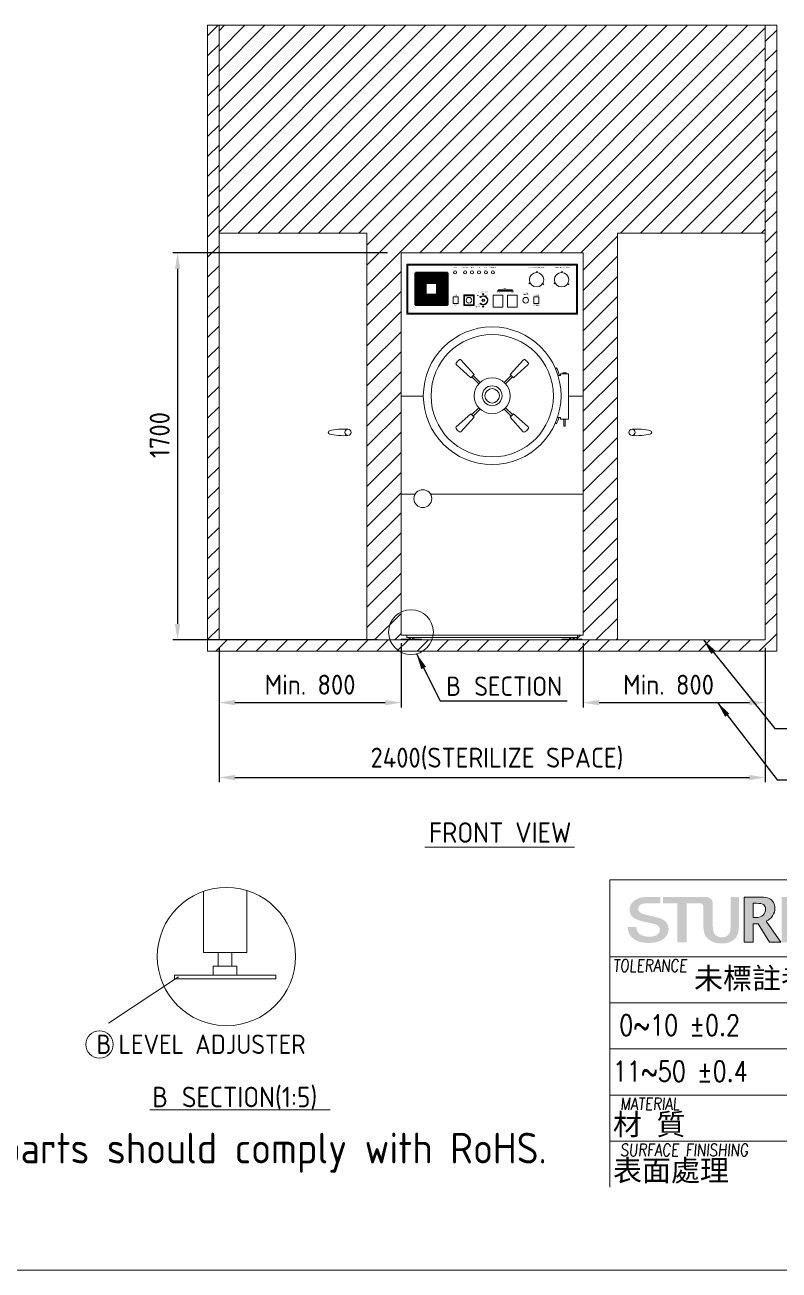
# Model space of a CAD drawing. Header units: millimetres. Extents: x -200897 to 27623, y -112 to 9158.
# Drawn here: x 18884 to 22197, y -112 to 5358 of the extents above; entities that cross this region are included whole.
import ezdxf

# ---------------------------------------------------------------- set-up
doc = ezdxf.new("R2010")
doc.units = ezdxf.units.MM
doc.header["$MEASUREMENT"] = 0
doc.linetypes.add('HIDDEN', pattern=[9.525, 6.35, -3.175])
doc.layers.get('0').update_dxf_attribs({"lineweight": 20})
for name, color, linetype, lineweight in [('D', 3, 'Continuous', 13), ('F', 7, 'Continuous', 15), ('H', 2, 'HIDDEN', 15), ('S', 4, 'Continuous', 15)]:
    doc.layers.add(name, color=color, linetype=linetype, lineweight=lineweight)
doc.styles.get("Standard").update_dxf_attribs({"font": 'KAIU.TTF'})
doc.styles.add('STU25', font='isocp2.shx')
doc.styles.add('Text', font='romans.shx', dxfattribs={"width": 0.8, "oblique": 10})
doc.dimstyles.new('STU25', dxfattribs={"dimscale": 35, "dimtxt": 2.5, "dimasz": 2, "dimexe": 0.6, "dimexo": 1, "dimgap": 1, "dimtad": 1, "dimdsep": 46, "dimtxsty": 'STU25', "dimcen": 2, "dimazin": 2, "dimtfac": 1, "dimtmove": 0, "dimatfit": 3, "dimfxl": 0, "dimtolj": 1, "dimtzin": 0, "dimarcsym": 0})
doc.dimstyles.new('STU25$7', dxfattribs={"dimscale": 35, "dimtxt": 2.5, "dimasz": 2, "dimexe": 1.25, "dimexo": 0.625, "dimgap": 1, "dimtad": 0, "dimdec": 4, "dimdsep": 46, "dimtxsty": 'STU25', "dimcen": 2.5, "dimazin": 2, "dimtfac": 1, "dimtdec": 4, "dimtmove": 0, "dimatfit": 3, "dimfxl": 0, "dimtolj": 1, "dimtzin": 0, "dimarcsym": 0})

# ---------------------------------------------------------------- blocks, each defined once
blk = doc.blocks.new('*D6')
at = {"layer": 'D', "color": 0, "lineweight": -2}
for p, q in [((21336.5, 2642), (21336.5, 2359.6)), ((22136.5, 2621), (22136.5, 2359.6)), ((21406.5, 2380.6), (22066.5, 2380.6))]:
    blk.add_line(p, q, dxfattribs=at)
at = {"layer": 'D', "color": 0}
for points in [[(21406.5, 2392.3), (21406.5, 2368.9), (21336.5, 2380.6)], [(22066.5, 2368.9), (22066.5, 2392.3), (22136.5, 2380.6)]]:
    blk.add_solid(points, dxfattribs=at)
at = {"layer": 'Defpoints', "color": 0}
for p in [(21336.5, 2677), (22136.5, 2656), (22136.5, 2380.6)]:
    blk.add_point(p, dxfattribs=at)
at = {"layer": 'D', "color": 0, "insert": (21711.5, 2459.4), "char_height": 87.5, "attachment_point": 5, "style": 'STU25'}
blk.add_mtext('\\A1;Min. 800', dxfattribs=at)
blk = doc.blocks.new('*D5')
at = {"layer": 'D', "color": 0, "lineweight": -2}
for p, q in [((20536.5, 2642), (20536.5, 2359.6)), ((19736.5, 2621), (19736.5, 2359.6)), ((19806.5, 2380.6), (20466.5, 2380.6))]:
    blk.add_line(p, q, dxfattribs=at)
at = {"layer": 'D', "color": 0}
for points in [[(19806.5, 2392.3), (19806.5, 2368.9), (19736.5, 2380.6)], [(20466.5, 2368.9), (20466.5, 2392.3), (20536.5, 2380.6)]]:
    blk.add_solid(points, dxfattribs=at)
at = {"layer": 'Defpoints', "color": 0}
for p in [(19736.5, 2656), (20536.5, 2677), (20536.5, 2380.6)]:
    blk.add_point(p, dxfattribs=at)
at = {"layer": 'D', "color": 0, "insert": (20136.5, 2459.4), "char_height": 87.5, "attachment_point": 5, "style": 'STU25'}
blk.add_mtext('\\A1;Min. 800', dxfattribs=at)
blk = doc.blocks.new('*D7')
at = {"layer": 'D', "color": 0, "lineweight": -2}
for p, q in [((20476.5, 4356), (19533.5, 4356)), ((19554.5, 4286), (19554.5, 2726)), ((20432.5, 2656), (19533.5, 2656))]:
    blk.add_line(p, q, dxfattribs=at)
at = {"layer": 'D', "color": 0}
for points in [[(19566.1, 4286), (19542.8, 4286), (19554.5, 4356)], [(19542.8, 2726), (19566.1, 2726), (19554.5, 2656)]]:
    blk.add_solid(points, dxfattribs=at)
at = {"layer": 'Defpoints', "color": 0}
for p in [(20511.5, 4356), (19554.5, 2656), (20467.5, 2656)]:
    blk.add_point(p, dxfattribs=at)
at = {"layer": 'D', "color": 0, "insert": (19475.7, 3556), "char_height": 87.5, "attachment_point": 5, "rotation": 90, "style": 'STU25'}
blk.add_mtext('\\A1;1700', dxfattribs=at)
blk = doc.blocks.new('V3')
h = blk.add_hatch(color=256)
h.paths.add_polyline_path([(4649.7, -6596.8), (5399.7, -6596.8), (5399.7, -6816.8), (4649.7, -6816.8)])
h.paths.add_polyline_path([(4654.7, -6601.8), (5394.7, -6601.8), (5394.7, -6811.8), (4654.7, -6811.8)], flags=16)
h = blk.add_hatch(color=256)
h.paths.add_polyline_path([(4945.7, -6732.6), (4899.7, -6732.6), (4899.7, -6778.6), (4945.7, -6778.6)])
h.paths.add_polyline_path([(4942.7, -6735.6), (4942.7, -6775.6), (4902.7, -6775.6), (4902.7, -6735.6)], flags=16)
h = blk.add_hatch(color=256)
h.paths.add_polyline_path([(4972.3, -6741), (4970.9, -6739.6, 0.011368), (4970.1, -6740.3), (4973, -6743.1, -0.392227), (4997.4, -6742.2), (4997.6, -6739.8, 0.030831), (4995.6, -6738.5), (4996.5, -6736.7, 0.011368), (4995.6, -6736.2), (4994.7, -6738, 0.309923)])
h.paths.add_polyline_path([(4994.8, -6771.4), (4994.6, -6773.8, 0.559819), (4997.6, -6739.8), (4997.4, -6742.2, -0.514917)])
h.paths.add_polyline_path([(4994.6, -6773.8), (4994.8, -6771.4, -0.341185), (4973, -6768.6), (4970.1, -6771.4, 0.011368), (4970.9, -6772.1), (4972.3, -6770.7, 0.308103)])
for p, q in [((4654.7, -6601.8), (5394.7, -6601.8)), ((4654.7, -6811.8), (4654.7, -6601.8)), ((5394.7, -6601.8), (5394.7, -6811.8)), ((4973, -6743.1), (4970.1, -6740.3)), ((4973, -6768.6), (4970.1, -6771.4)), ((4972.3, -6741), (4970.9, -6739.6)), ((4972.3, -6770.7), (4970.9, -6772.1)), ((4994.7, -6738), (4995.6, -6736.2)), ((4995.6, -6738.5), (4996.5, -6736.7)), ((5394.7, -6811.8), (4654.7, -6811.8))]:
    blk.add_line(p, q)
at = {"lineweight": 50}
for p, q in [((4687.7, -6635.8), (4731.7, -6679.8)), ((4783.7, -6679.8), (4827.7, -6635.8)), ((5050.7, -6712.8), (5113.7, -6712.8)), ((5050.7, -6712.8), (5050.7, -6717.8)), ((5081.2, -6712.8), (5081.2, -6707.8)), ((5113.7, -6712.8), (5113.7, -6717.8)), ((4731.7, -6731.8), (4687.7, -6775.8)), ((4783.7, -6731.8), (4827.7, -6775.8))]:
    blk.add_line(p, q, dxfattribs=at)
for points in [[(4649.7, -6596.8), (5399.7, -6596.8), (5399.7, -6816.8), (4649.7, -6816.8)], [(4899.7, -6732.6), (4945.7, -6732.6), (4945.7, -6778.6), (4899.7, -6778.6)], [(4902.7, -6735.6), (4942.7, -6735.6), (4942.7, -6775.6), (4902.7, -6775.6)]]:
    blk.add_lwpolyline(points, close=True)
for points in [[(4687.7, -6635.8), (4827.7, -6635.8), (4827.7, -6775.8), (4687.7, -6775.8)], [(4691.7, -6639.8), (4823.7, -6639.8), (4823.7, -6771.8), (4691.7, -6771.8)], [(4695.7, -6643.8), (4819.7, -6643.8), (4819.7, -6767.8), (4695.7, -6767.8)], [(4699.7, -6647.8), (4815.7, -6647.8), (4815.7, -6763.8), (4699.7, -6763.8)], [(4703.7, -6651.8), (4811.7, -6651.8), (4811.7, -6759.8), (4703.7, -6759.8)], [(4707.7, -6655.8), (4807.7, -6655.8), (4807.7, -6755.8), (4707.7, -6755.8)], [(4711.7, -6659.8), (4803.7, -6659.8), (4803.7, -6751.8), (4711.7, -6751.8)], [(4715.7, -6663.8), (4799.7, -6663.8), (4799.7, -6747.8), (4715.7, -6747.8)], [(4719.7, -6667.8), (4795.7, -6667.8), (4795.7, -6743.8), (4719.7, -6743.8)], [(4723.7, -6671.8), (4791.7, -6671.8), (4791.7, -6739.8), (4723.7, -6739.8)], [(4727.7, -6675.8), (4787.7, -6675.8), (4787.7, -6735.8), (4727.7, -6735.8)], [(4731.7, -6679.8), (4783.7, -6679.8), (4783.7, -6731.8), (4731.7, -6731.8)]]:
    blk.add_lwpolyline(points, close=True, dxfattribs=at)
for radius, start, end in [(22, 132.3947, 135), (22, 225, 227.6053), (20, 63.2563, 132.134), (20, 227.866, 60.3903), (18, 225, 135), (22, 60.6511, 63.2563)]:
    blk.add_arc((4985.7, -6755.8), radius, start, end)
for s, insert, char_height, width, attachment_point in [('{\\fArial|b0|i0|c0|p34;POWER}', (4851.7, -6609.8), 3.5, 19.501, 1), ('{\\fArial|b0|i0|c0|p34;ADD WATER}', (4905.7, -6611.6), 3.5, 29.971, 5), ('{\\fArial|b0|i0|c0|p34;HEAT}', (4936.2, -6611.6), 3.5, 19, 5), ('{\\fArial|b0|i0|c0|p34;STERI}.', (4967.3, -6611.6), 3.5, 19, 5), ('{\\fArial|b0|i0|c0|p34;DRY}', (4991.7, -6609.8), 3.5, 15, 1), ('{\\fArial|b0|i0|c0|p34;COMPLETE}', (5013.7, -6609.8), 3.5, 23.5, 1), ('{\\fArial|b0|i0|c0|p34;CHAMBER PRESSURE GAUGE}', (5182.7, -6609.8), 3.5, 77.439, 1), ('{\\fArial|b0|i0|c0|p34;JACKET PRESSURE GAUGE}', (5298.7, -6609.8), 3.5, 67.407, 1), ('{\\fArial|b0|i0|c0|p34;PRESSURE CONTROL}', (4959.2, -6717.8), 3.5, 56.42, 1), ('{\\fArial|b0|i0|c0|p34;STERI.}', (5043.2, -6720.8), 3.5, 43.963, 1), ('{\\fArial|b0|i0|c0|p34;TIMER}', (5081.2, -6704.3), 3.5, 59.839, 5), ('{\\fArial|b0|i0|c0|p34;DRY}', (5108.2, -6720.8), 3.5, 35.412, 1), ('{\\fArial|b0|i0|c0|p34;OFF}', (4857.7, -6775.3), 5, 16.5, 1), ('{\\fArial|b0|i0|c0|p34;ON}', (4859.7, -6731.3), 5, 14.5, 1), ('\\A1;{\\fArial|b1|i1|c0|p34;kg/cm\\H0.7x;\\S2^  ;}', (4952.2, -6779.8), 4, 25.949, 1), ('{\\fArial|b1|i0|c0|p34;0.9}', (4958.1, -6732.8), 4, 25.842, 1), ('{\\fArial|b1|i0|c0|p34;2.1}', (4958.2, -6771.8), 4, 25.788, 1), ('{\\fArial|b1|i0|c0|p34;1.2}', (4996.7, -6730.8), 4, 11.852, 1), ('{\\fArial|b0|i0|c0|p34;EMERGENCY}', (4908.7, -6783.8), 3.5, 23.5, 1)]:
    blk.add_mtext(s, dxfattribs=dict(insert=insert, char_height=char_height, width=width, attachment_point=attachment_point))
at = {"attachment_point": 1}
for s, insert, char_height in [('{\\fArial|b0|i0|c0|p34;VACUUM\\PRELEASE}', (5160.9, -6723), 3.5), ('{\\fArial|b0|i0|c0|p34;NORMAL}', (5204.7, -6775.3), 5), ('{\\fARIAL|b0|i0|c0|p34;LIQUID}', (5207.7, -6731.3), 5)]:
    blk.add_mtext(s, dxfattribs=dict(at, insert=insert, char_height=char_height))
blk = doc.blocks.new('*D17')
at = {"layer": 'D', "color": 0, "lineweight": -2}
for p, q in [((19736.5, 2621), (19736.5, 2030.5)), ((22136.5, 2621), (22136.5, 2030.5)), ((19806.5, 2051.5), (22066.5, 2051.5))]:
    blk.add_line(p, q, dxfattribs=at)
at = {"layer": 'D', "color": 0}
for points in [[(19806.5, 2063.2), (19806.5, 2039.8), (19736.5, 2051.5)], [(22066.5, 2039.8), (22066.5, 2063.2), (22136.5, 2051.5)]]:
    blk.add_solid(points, dxfattribs=at)
at = {"layer": 'Defpoints', "color": 0}
for p in [(19736.5, 2656), (22136.5, 2656), (22136.5, 2051.5)]:
    blk.add_point(p, dxfattribs=at)
at = {"layer": 'D', "color": 0, "insert": (20957.6, 2134.6), "char_height": 87.5, "attachment_point": 5, "style": 'STU25'}
blk.add_mtext('\\A1;{\\Fisocp2.shx;2400(STERILIZE SPACE)}', dxfattribs=at)
blk = doc.blocks.new('新駿LOGO')
at = {"layer": 'F'}
h = blk.add_hatch(color=256, dxfattribs=at)
edge = h.paths.add_edge_path()
edge.add_spline(control_points=[(-529.05, -442.14), (-529.05, -442.31), (-529.02, -442.45), (-528.95, -442.56), (-528.89, -442.68), (-528.8, -442.78), (-528.69, -442.85), (-528.57, -442.93), (-528.44, -442.98), (-528.29, -443.01), (-528.15, -443.05), (-527.99, -443.07), (-527.81, -443.07), (-527.62, -443.07), (-527.47, -443.05), (-527.33, -443.01), (-527.2, -442.97), (-527.09, -442.92), (-527.01, -442.86), (-526.93, -442.8), (-526.87, -442.73), (-526.83, -442.65), (-526.8, -442.57), (-526.78, -442.49), (-526.78, -442.41), (-526.78, -442.25), (-526.82, -442.13), (-526.91, -442.05), (-526.99, -441.97), (-527.08, -441.91), (-527.18, -441.88), (-527.36, -441.83), (-527.56, -441.77), (-527.79, -441.72), (-528.02, -441.67), (-528.3, -441.61), (-528.64, -441.53), (-528.85, -441.48), (-529.02, -441.41), (-529.16, -441.34), (-529.3, -441.26), (-529.41, -441.17), (-529.5, -441.07), (-529.58, -440.98), (-529.64, -440.87), (-529.67, -440.77), (-529.7, -440.66), (-529.72, -440.55), (-529.72, -440.43), (-529.72, -440.22), (-529.67, -440.03), (-529.57, -439.87), (-529.46, -439.71), (-529.33, -439.58), (-529.16, -439.47), (-528.99, -439.37), (-528.85, -439.31), (-528.64, -439.26), (-528.43, -439.21), (-528.13, -439.2), (-527.91, -439.2), (-527.66, -439.2), (-526.73, -439.2), (-526.73, -439.2), (-526.73, -439.2), (-526.73, -439.81), (-526.73, -439.81), (-526.73, -439.81), (-528.14, -439.8), (-528.28, -439.83), (-528.39, -439.85), (-528.48, -439.86), (-528.56, -439.9), (-528.65, -439.94), (-528.72, -440), (-528.78, -440.07), (-528.84, -440.14), (-528.87, -440.23), (-528.87, -440.34), (-528.87, -440.5), (-528.81, -440.62), (-528.7, -440.7), (-528.6, -440.79), (-528.46, -440.85), (-528.28, -440.9), (-528.27, -440.9), (-528.19, -440.92), (-528.07, -440.95), (-527.94, -440.98), (-527.8, -441.01), (-527.65, -441.05), (-527.49, -441.09), (-527.34, -441.12), (-527.19, -441.16), (-527.04, -441.19), (-526.94, -441.21), (-526.87, -441.23), (-526.71, -441.27), (-526.58, -441.34), (-526.46, -441.41), (-526.34, -441.49), (-526.24, -441.58), (-526.16, -441.67), (-526.08, -441.77), (-526.02, -441.88), (-525.98, -441.99), (-525.94, -442.1), (-525.92, -442.22), (-525.92, -442.33), (-525.92, -442.57), (-525.98, -442.78), (-526.09, -442.95), (-526.2, -443.12), (-526.35, -443.26), (-526.53, -443.37), (-526.71, -443.48), (-526.92, -443.55), (-527.15, -443.61), (-527.39, -443.66), (-527.62, -443.68), (-527.87, -443.68), (-528.14, -443.68), (-528.41, -443.65), (-528.65, -443.59), (-528.9, -443.53), (-529.11, -443.44), (-529.3, -443.31), (-529.48, -443.19), (-529.63, -443.03), (-529.74, -442.83), (-529.84, -442.64), (-529.9, -442.41), (-529.91, -442.14), (-529.91, -442.14), (-529.05, -442.14), (-529.05, -442.14)], knot_values=[0, 0, 0, 0, 1, 1, 1, 2, 2, 2, 3, 3, 3, 4, 4, 4, 5, 5, 5, 6, 6, 6, 7, 7, 7, 8, 8, 8, 9, 9, 9, 10, 10, 10, 11, 11, 11, 12, 12, 12, 13, 13, 13, 14, 14, 14, 15, 15, 15, 16, 16, 16, 17, 17, 17, 18, 18, 18, 19, 19, 19, 20, 20, 20, 21, 21, 21, 22, 22, 22, 23, 23, 23, 24, 24, 24, 25, 25, 25, 26, 26, 26, 27, 27, 27, 28, 28, 28, 29, 29, 29, 30, 30, 30, 31, 31, 31, 32, 32, 32, 33, 33, 33, 34, 34, 34, 35, 35, 35, 36, 36, 36, 37, 37, 37, 38, 38, 38, 39, 39, 39, 40, 40, 40, 41, 41, 41, 42, 42, 42, 43, 43, 43, 44, 44, 44, 45, 45, 45, 45], degree=3, periodic=0)
edge = h.paths.add_edge_path()
edge.add_spline(control_points=[(-522.53, -440.14), (-522.54, -440.04), (-522.57, -439.94), (-522.63, -439.9), (-522.77, -439.79), (-522.9, -439.81), (-522.9, -439.81), (-522.9, -439.81), (-523.02, -439.81), (-523.02, -439.81), (-523.02, -439.81), (-524.14, -439.81), (-524.14, -439.81), (-524.14, -439.81), (-524.14, -443.62), (-524.14, -443.62), (-524.14, -443.62), (-525.06, -443.62), (-525.06, -443.62), (-525.06, -443.62), (-525.06, -439.81), (-525.06, -439.81), (-525.06, -439.81), (-526.47, -439.81), (-526.47, -439.81), (-526.47, -439.81), (-526.47, -439.2), (-526.47, -439.2), (-526.47, -439.2), (-522.39, -439.2), (-522.39, -439.2)], knot_values=[5.578051, 5.578051, 5.578051, 5.578051, 6, 6, 6, 7, 7, 7, 8, 8, 8, 9, 9, 9, 10, 10, 10, 11, 11, 11, 12, 12, 12, 13, 13, 13, 14, 14, 14, 15, 15, 15, 15], degree=3, periodic=0)
edge.add_spline(control_points=[(-522.4, -439.2), (-522.31, -439.2), (-522.22, -439.2), (-522.22, -439.2), (-522.22, -439.2), (-521.96, -439.19), (-521.76, -439.41), (-521.58, -439.61), (-521.61, -439.85), (-521.61, -439.85), (-521.61, -439.85), (-521.61, -441.92), (-521.61, -441.92), (-521.61, -442.41), (-521.52, -442.73), (-521.36, -442.89), (-521.19, -443.05), (-520.97, -443.13), (-520.71, -443.13), (-520.45, -443.13), (-520.24, -443.05), (-520.09, -442.89), (-519.93, -442.74), (-519.86, -442.43), (-519.86, -441.98), (-519.86, -441.98), (-519.86, -439.2), (-519.86, -439.2), (-519.86, -439.2), (-519.05, -439.2), (-519.05, -439.2), (-519.05, -439.2), (-519.05, -441.92), (-519.05, -441.92), (-519.05, -442.43), (-519.12, -442.8), (-519.25, -443.02), (-519.38, -443.24), (-519.56, -443.42), (-519.8, -443.54), (-520.05, -443.67), (-520.35, -443.74), (-520.73, -443.74), (-521.09, -443.74), (-521.41, -443.68), (-521.67, -443.56), (-521.93, -443.44), (-522.14, -443.26), (-522.3, -443.03), (-522.45, -442.8), (-522.53, -442.42), (-522.53, -441.91), (-522.53, -441.91), (-522.53, -440.92), (-522.53, -440.14)], knot_values=[0.44538, 0.44538, 0.44538, 0.44538, 1, 1, 1, 2, 2, 2, 3, 3, 3, 4, 4, 4, 5, 5, 5, 6, 6, 6, 7, 7, 7, 8, 8, 8, 9, 9, 9, 10, 10, 10, 11, 11, 11, 12, 12, 12, 13, 13, 13, 14, 14, 14, 15, 15, 15, 16, 16, 16, 17, 17, 17, 17.603917, 17.603917, 17.603917, 17.603917], degree=3, periodic=0)
h = blk.add_hatch(color=256, dxfattribs=at)
edge = h.paths.add_edge_path()
edge.add_spline(control_points=[(-522.22, -439.2), (-522.22, -439.2), (-526.47, -439.2), (-526.47, -439.2)], knot_values=[14, 14, 14, 14, 15, 15, 15, 15], degree=3, periodic=0)
edge.add_spline(control_points=[(-526.47, -439.2), (-526.47, -439.2), (-526.47, -439.81), (-526.47, -439.81)], knot_values=[13, 13, 13, 13, 14, 14, 14, 14], degree=3, periodic=0)
edge.add_spline(control_points=[(-526.47, -439.81), (-526.47, -439.81), (-525.06, -439.81), (-525.06, -439.81)], knot_values=[12, 12, 12, 12, 13, 13, 13, 13], degree=3, periodic=0)
edge.add_spline(control_points=[(-525.06, -439.81), (-525.06, -439.81), (-525.06, -443.62), (-525.06, -443.62)], knot_values=[11, 11, 11, 11, 12, 12, 12, 12], degree=3, periodic=0)
edge.add_spline(control_points=[(-525.06, -443.62), (-525.06, -443.62), (-524.14, -443.62), (-524.14, -443.62)], knot_values=[10, 10, 10, 10, 11, 11, 11, 11], degree=3, periodic=0)
edge.add_spline(control_points=[(-524.14, -443.62), (-524.14, -443.62), (-524.14, -439.81), (-524.14, -439.81)], knot_values=[9, 9, 9, 9, 10, 10, 10, 10], degree=3, periodic=0)
edge.add_spline(control_points=[(-524.14, -439.81), (-524.14, -439.81), (-523.02, -439.81), (-523.02, -439.81)], knot_values=[8, 8, 8, 8, 9, 9, 9, 9], degree=3, periodic=0)
edge.add_spline(control_points=[(-523.02, -439.81), (-523.02, -439.81), (-522.9, -439.81), (-522.9, -439.81)], knot_values=[7, 7, 7, 7, 8, 8, 8, 8], degree=3, periodic=0)
edge.add_spline(control_points=[(-522.9, -439.81), (-522.9, -439.81), (-522.77, -439.79), (-522.63, -439.9)], knot_values=[6, 6, 6, 6, 7, 7, 7, 7], degree=3, periodic=0)
edge.add_spline(control_points=[(-522.63, -439.9), (-522.57, -439.94), (-522.54, -440.04), (-522.53, -440.14)], knot_values=[5.578051, 5.578051, 5.578051, 5.578051, 6, 6, 6, 6], degree=3, periodic=0)
edge.add_spline(control_points=[(-522.53, -440.14), (-522.53, -440.92), (-522.53, -441.91), (-522.53, -441.91)], knot_values=[17, 17, 17, 17, 17.603917, 17.603917, 17.603917, 17.603917], degree=3, periodic=0)
edge.add_spline(control_points=[(-522.53, -441.91), (-522.53, -442.42), (-522.45, -442.8), (-522.3, -443.03)], knot_values=[16, 16, 16, 16, 17, 17, 17, 17], degree=3, periodic=0)
edge.add_spline(control_points=[(-522.3, -443.03), (-522.14, -443.26), (-521.93, -443.44), (-521.67, -443.56)], knot_values=[15, 15, 15, 15, 16, 16, 16, 16], degree=3, periodic=0)
edge.add_spline(control_points=[(-521.67, -443.56), (-521.41, -443.68), (-521.09, -443.74), (-520.73, -443.74)], knot_values=[14, 14, 14, 14, 15, 15, 15, 15], degree=3, periodic=0)
edge.add_spline(control_points=[(-520.73, -443.74), (-520.35, -443.74), (-520.05, -443.67), (-519.8, -443.54)], knot_values=[13, 13, 13, 13, 14, 14, 14, 14], degree=3, periodic=0)
edge.add_spline(control_points=[(-519.8, -443.54), (-519.56, -443.42), (-519.38, -443.24), (-519.25, -443.02)], knot_values=[12, 12, 12, 12, 13, 13, 13, 13], degree=3, periodic=0)
edge.add_spline(control_points=[(-519.25, -443.02), (-519.12, -442.8), (-519.05, -442.43), (-519.05, -441.92)], knot_values=[11, 11, 11, 11, 12, 12, 12, 12], degree=3, periodic=0)
edge.add_spline(control_points=[(-519.05, -441.92), (-519.05, -441.92), (-519.05, -439.2), (-519.05, -439.2)], knot_values=[10, 10, 10, 10, 11, 11, 11, 11], degree=3, periodic=0)
edge.add_spline(control_points=[(-519.05, -439.2), (-519.05, -439.2), (-519.86, -439.2), (-519.86, -439.2)], knot_values=[9, 9, 9, 9, 10, 10, 10, 10], degree=3, periodic=0)
edge.add_spline(control_points=[(-519.86, -439.2), (-519.86, -439.2), (-519.86, -441.98), (-519.86, -441.98)], knot_values=[8, 8, 8, 8, 9, 9, 9, 9], degree=3, periodic=0)
edge.add_spline(control_points=[(-519.86, -441.98), (-519.86, -442.43), (-519.93, -442.74), (-520.09, -442.89)], knot_values=[7, 7, 7, 7, 8, 8, 8, 8], degree=3, periodic=0)
edge.add_spline(control_points=[(-520.09, -442.89), (-520.24, -443.05), (-520.45, -443.13), (-520.71, -443.13)], knot_values=[6, 6, 6, 6, 7, 7, 7, 7], degree=3, periodic=0)
edge.add_spline(control_points=[(-520.71, -443.13), (-520.97, -443.13), (-521.19, -443.05), (-521.36, -442.89)], knot_values=[5, 5, 5, 5, 6, 6, 6, 6], degree=3, periodic=0)
edge.add_spline(control_points=[(-521.36, -442.89), (-521.52, -442.73), (-521.61, -442.41), (-521.61, -441.92)], knot_values=[4, 4, 4, 4, 5, 5, 5, 5], degree=3, periodic=0)
edge.add_spline(control_points=[(-521.61, -441.92), (-521.61, -441.92), (-521.61, -439.85), (-521.61, -439.85)], knot_values=[3, 3, 3, 3, 4, 4, 4, 4], degree=3, periodic=0)
edge.add_spline(control_points=[(-521.61, -439.85), (-521.61, -439.85), (-521.58, -439.61), (-521.76, -439.41)], knot_values=[2, 2, 2, 2, 3, 3, 3, 3], degree=3, periodic=0)
edge.add_spline(control_points=[(-521.76, -439.41), (-521.96, -439.19), (-522.22, -439.2), (-522.22, -439.2)], knot_values=[1, 1, 1, 1, 2, 2, 2, 2], degree=3, periodic=0)
h = blk.add_hatch(color=256, dxfattribs=at)
edge = h.paths.add_edge_path()
edge.add_spline(control_points=[(-518.54, -443.62), (-518.54, -443.62), (-518.54, -439.2), (-518.54, -439.2), (-518.54, -439.2), (-516.88, -439.2), (-516.88, -439.2), (-516.55, -439.2), (-516.29, -439.25), (-516.11, -439.33), (-515.93, -439.41), (-515.79, -439.54), (-515.69, -439.72), (-515.59, -439.89), (-515.54, -440.08), (-515.54, -440.3), (-515.54, -440.56), (-515.61, -440.8), (-515.76, -441.03), (-515.91, -441.26), (-516.12, -441.44), (-516.39, -441.56), (-516.39, -441.56), (-514.95, -443.62), (-514.95, -443.62), (-514.95, -443.62), (-516.07, -443.62), (-516.07, -443.62), (-516.07, -443.62), (-517.17, -441.81), (-517.17, -441.81), (-517.17, -441.81), (-517.67, -441.81), (-517.67, -441.81), (-517.67, -441.81), (-517.67, -443.62), (-517.67, -443.62), (-517.67, -443.62), (-518.54, -443.62), (-518.54, -443.62)], knot_values=[0, 0, 0, 0, 1, 1, 1, 2, 2, 2, 3, 3, 3, 4, 4, 4, 5, 5, 5, 6, 6, 6, 7, 7, 7, 8, 8, 8, 9, 9, 9, 10, 10, 10, 11, 11, 11, 12, 12, 12, 13, 13, 13, 13], degree=3, periodic=0)
edge = h.paths.add_edge_path(flags=16)
edge.add_spline(control_points=[(-517.67, -441.21), (-517.67, -441.21), (-517.46, -441.21), (-517.46, -441.21), (-517.08, -441.21), (-516.82, -441.13), (-516.68, -440.96), (-516.53, -440.8), (-516.46, -440.61), (-516.46, -440.4), (-516.46, -440.22), (-516.52, -440.08), (-516.63, -439.97), (-516.75, -439.86), (-516.99, -439.81), (-517.35, -439.81), (-517.35, -439.81), (-517.67, -439.81), (-517.67, -439.81), (-517.67, -439.81), (-517.67, -441.21), (-517.67, -441.21)], knot_values=[0, 0, 0, 0, 1, 1, 1, 2, 2, 2, 3, 3, 3, 4, 4, 4, 5, 5, 5, 6, 6, 6, 7, 7, 7, 7], degree=3, periodic=0)
h = blk.add_hatch(color=256, dxfattribs=at)
edge = h.paths.add_edge_path()
edge.add_spline(control_points=[(-514.87, -439.2), (-514.87, -439.2), (-514.87, -443.62), (-514.87, -443.62)], knot_values=[0, 0, 0, 0, 1, 1, 1, 1], degree=3, periodic=0)
edge.add_spline(control_points=[(-514.87, -443.62), (-514.87, -443.62), (-513.05, -443.62), (-513.05, -443.62)], knot_values=[8, 8, 8, 8, 9, 9, 9, 9], degree=3, periodic=0)
edge.add_spline(control_points=[(-513.05, -443.62), (-512.51, -443.62), (-512.09, -443.52), (-511.79, -443.32)], knot_values=[7, 7, 7, 7, 8, 8, 8, 8], degree=3, periodic=0)
edge.add_spline(control_points=[(-511.79, -443.32), (-511.48, -443.12), (-511.25, -442.85), (-511.09, -442.5)], knot_values=[6, 6, 6, 6, 7, 7, 7, 7], degree=3, periodic=0)
edge.add_spline(control_points=[(-511.09, -442.5), (-510.93, -442.15), (-510.85, -441.76), (-510.85, -441.32)], knot_values=[5, 5, 5, 5, 6, 6, 6, 6], degree=3, periodic=0)
edge.add_spline(control_points=[(-510.85, -441.32), (-510.85, -440.87), (-510.93, -440.49), (-511.1, -440.17)], knot_values=[4, 4, 4, 4, 5, 5, 5, 5], degree=3, periodic=0)
edge.add_spline(control_points=[(-511.1, -440.17), (-511.27, -439.85), (-511.49, -439.61), (-511.78, -439.45)], knot_values=[3, 3, 3, 3, 4, 4, 4, 4], degree=3, periodic=0)
edge.add_spline(control_points=[(-511.78, -439.45), (-512.06, -439.29), (-512.46, -439.2), (-512.97, -439.2)], knot_values=[2, 2, 2, 2, 3, 3, 3, 3], degree=3, periodic=0)
edge.add_spline(control_points=[(-512.97, -439.2), (-512.97, -439.2), (-514.87, -439.2), (-514.87, -439.2)], knot_values=[1, 1, 1, 1, 2, 2, 2, 2], degree=3, periodic=0)
h.paths.add_polyline_path([(-514.34, -441.95), (-513.51, -441.95), (-513.51, -442.77), (-512.48, -442.77), (-512.48, -441.95), (-511.64, -441.95), (-511.64, -440.92), (-512.48, -440.92), (-512.48, -440.07), (-513.51, -440.07), (-513.51, -440.92), (-514.34, -440.92)], flags=16)
h = blk.add_hatch(color=256, dxfattribs=at)
edge = h.paths.add_edge_path()
edge.add_spline(control_points=[(-509.51, -443.62), (-509.51, -443.62), (-509.51, -441.77), (-509.51, -441.77), (-509.51, -441.77), (-511, -439.2), (-511, -439.2), (-511, -439.2), (-510.64, -439.2), (-510.64, -439.2), (-510.64, -439.2), (-510.3, -439.19), (-510.04, -439.32), (-509.79, -439.45), (-509.71, -439.68), (-509.71, -439.68), (-509.71, -439.68), (-508.9, -441.07), (-508.9, -441.07), (-508.9, -441.07), (-507.78, -439.2), (-507.78, -439.2), (-507.78, -439.2), (-507.05, -439.2), (-507.05, -439.2), (-507.05, -439.2), (-508.59, -441.77), (-508.59, -441.77), (-508.59, -441.77), (-508.59, -443.62), (-508.59, -443.62), (-508.59, -443.62), (-509.51, -443.62), (-509.51, -443.62)], knot_values=[0, 0, 0, 0, 1, 1, 1, 2, 2, 2, 3, 3, 3, 4, 4, 4, 5, 5, 5, 6, 6, 6, 7, 7, 7, 8, 8, 8, 9, 9, 9, 10, 10, 10, 11, 11, 11, 11], degree=3, periodic=0)
at = {"layer": 'F', "lineweight": 0}
for points, knots in [([(-518.54, -443.62), (-518.54, -443.62), (-518.54, -439.2), (-518.54, -439.2), (-518.54, -439.2), (-516.88, -439.2), (-516.88, -439.2), (-516.55, -439.2), (-516.29, -439.25), (-516.11, -439.33), (-515.93, -439.41), (-515.79, -439.54), (-515.69, -439.72), (-515.59, -439.89), (-515.54, -440.08), (-515.54, -440.3), (-515.54, -440.56), (-515.61, -440.8), (-515.76, -441.03), (-515.91, -441.26), (-516.12, -441.44), (-516.39, -441.56), (-516.39, -441.56), (-514.95, -443.62), (-514.95, -443.62), (-514.95, -443.62), (-516.07, -443.62), (-516.07, -443.62), (-516.07, -443.62), (-517.17, -441.81), (-517.17, -441.81), (-517.17, -441.81), (-517.67, -441.81), (-517.67, -441.81), (-517.67, -441.81), (-517.67, -443.62), (-517.67, -443.62), (-517.67, -443.62), (-518.54, -443.62), (-518.54, -443.62)], [0, 0, 0, 0, 1, 1, 1, 2, 2, 2, 3, 3, 3, 4, 4, 4, 5, 5, 5, 6, 6, 6, 7, 7, 7, 8, 8, 8, 9, 9, 9, 10, 10, 10, 11, 11, 11, 12, 12, 12, 13, 13, 13, 13]), ([(-517.67, -441.21), (-517.67, -441.21), (-517.46, -441.21), (-517.46, -441.21), (-517.08, -441.21), (-516.82, -441.13), (-516.68, -440.96), (-516.53, -440.8), (-516.46, -440.61), (-516.46, -440.4), (-516.46, -440.22), (-516.52, -440.08), (-516.63, -439.97), (-516.75, -439.86), (-516.99, -439.81), (-517.35, -439.81), (-517.35, -439.81), (-517.67, -439.81), (-517.67, -439.81), (-517.67, -439.81), (-517.67, -441.21), (-517.67, -441.21)], [0, 0, 0, 0, 1, 1, 1, 2, 2, 2, 3, 3, 3, 4, 4, 4, 5, 5, 5, 6, 6, 6, 7, 7, 7, 7]), ([(-509.51, -443.62), (-509.51, -443.62), (-509.51, -441.77), (-509.51, -441.77), (-509.51, -441.77), (-511, -439.2), (-511, -439.2), (-511, -439.2), (-510.64, -439.2), (-510.64, -439.2), (-510.64, -439.2), (-510.3, -439.19), (-510.04, -439.32), (-509.79, -439.45), (-509.71, -439.68), (-509.71, -439.68), (-509.71, -439.68), (-508.9, -441.07), (-508.9, -441.07), (-508.9, -441.07), (-507.78, -439.2), (-507.78, -439.2), (-507.78, -439.2), (-507.05, -439.2), (-507.05, -439.2), (-507.05, -439.2), (-508.59, -441.77), (-508.59, -441.77), (-508.59, -441.77), (-508.59, -443.62), (-508.59, -443.62), (-508.59, -443.62), (-509.51, -443.62), (-509.51, -443.62)], [0, 0, 0, 0, 1, 1, 1, 2, 2, 2, 3, 3, 3, 4, 4, 4, 5, 5, 5, 6, 6, 6, 7, 7, 7, 8, 8, 8, 9, 9, 9, 10, 10, 10, 11, 11, 11, 11])]:
    blk.add_open_spline(points, degree=3, knots=knots, dxfattribs=at)
at = {"attachment_point": 1, "style": 'STU25'}
for s, insert, char_height in [('{\\f標楷體|b0|i0|c136|p65;新駿實業股份有限公司}', (-504.12, -439.33), 3.25), ('{\\f標楷體|b0|i0|c136|p65;STURDY\\H0.9667x; \\H1.034x;INDUSTRIAL CO.,LTD.}', (-455.51, -439.78), 3)]:
    blk.add_mtext(s, dxfattribs=dict(at, insert=insert, char_height=char_height))
blk = doc.blocks.new('H421')
at = {"layer": 'F', "color": 7}
for p, q in [((155.91, 38.09), (286.91, 38.09)), ((211.36, 38.09), (286.91, 38.09)), ((155.91, 30.59), (286.91, 30.59)), ((192.41, 30.59), (192.41, 17.09)), ((242.66, 30.59), (242.66, 17.09)), ((257.41, 30.59), (257.41, 17.09)), ((272.16, 30.59), (272.16, 17.09)), ((155.91, 26.09), (227.91, 26.09)), ((173.41, 26.09), (173.41, 17.09)), ((211.41, 26.09), (211.41, 17.09)), ((155.91, 8.09), (155.91, 24.09)), ((155.91, 21.59), (286.91, 21.59)), ((214.91, 21.59), (286.91, 21.59)), ((227.91, 21.59), (286.91, 21.59)), ((155.91, 17.09), (286.91, 17.09)), ((211.41, 17.09), (211.41, 12.59)), ((227.91, 17.09), (227.91, 8.09)), ((286.91, 12.59), (155.91, 12.59))]:
    blk.add_line(p, q, dxfattribs=at)
at = {"layer": 'F'}
for p, q in [((155.91, 38.09), (155.91, 17.09)), ((227.91, 30.59), (227.91, 17.09)), ((155.91, 24.09), (155.91, 16.09)), ((155.91, 17.09), (155.91, 8.09)), ((192.41, 17.09), (192.41, 8.09))]:
    blk.add_line(p, q, dxfattribs=at)
at = {"layer": 'F', "color": 0}
for p, q in [((220.66, 21.32), (220.66, 20.14)), ((223.77, 20.14), (227.5, 20.92)), ((227.5, 20.92), (227.5, 17.84)), ((220.66, 19.77), (220.66, 19)), ((223.77, 20.14), (223.77, 18.62)), ((218.72, 19.38), (219.89, 19.38)), ((220.27, 19.38), (221.04, 19.38)), ((220.66, 18.62), (220.66, 17.45)), ((221.42, 19.38), (222.57, 19.38)), ((223.49, 19.38), (224.81, 19.38)), ((223.77, 18.62), (227.5, 17.84)), ((225.34, 19.38), (225.81, 19.38)), ((226.31, 19.38), (228.03, 19.38))]:
    blk.add_line(p, q, dxfattribs=at)
for radius in [1.54, 0.762]:
    blk.add_circle((220.66, 19.38), radius, dxfattribs=at)
blk.add_blockref('新駿LOGO', (687.56, 475.62))
at = {"layer": 'F', "color": 1, "lineweight": 15, "style": 'Text', "oblique": 5, "width": 0.8}
for s, height, p in [('TOLERANCE', 1.2, (156.23, 29.13)), ('DESIGNED', 1.2, (228.57, 29.01)), ('DRAWN', 1.245, (243.23, 29.03)), ('VERIFIED', 1.2, (257.72, 29.09)), ('APPROVED', 1.2, (272.5, 29.06)), ('VIEWPOINT', 1.2, (211.83, 20.13)), ('MATERIAL', 1.2, (156.92, 15.63)), ('SCALE', 1.2, (193.44, 15.63)), ('UNIT', 1.2, (212.42, 15.63)), ('NAME', 1.2, (229.41, 15.63)), ('SURFACE FINISHING', 1.2, (156.92, 11.13)), ('MODEL NO.', 1.2, (193.44, 11.13)), ('DWG.NO.', 1.2, (229.41, 11.13))]:
    blk.add_text(s, height=height, dxfattribs=at).set_placement(p)
at = {"layer": 'F', "lineweight": -3}
for s, height, p in [('未標註者一般公差表', 2.076, (164.12, 27.45)), ('未標示之圓角為R1導角為C1', 2.0757, (192.54, 27.58)), ('設計:', 2.076, (228.54, 26.61)), ('繪圖:', 2.076, (243.32, 26.66)), ('校核:', 2.076, (257.59, 26.57)), ('核准:', 2.076, (272.41, 26.52)), ('視角', 2.076, (211.71, 17.69)), ('材 質', 2.076, (156.21, 13.19)), ('比例', 2.076, (192.73, 13.19)), ('單位', 2.076, (211.71, 13.19)), ('圖 名', 2.076, (228.7, 13.19)), ('表面處理', 2.076, (156.21, 8.69)), ('代表機種', 2.076, (192.73, 8.69)), ('圖 號', 2.076, (228.7, 8.69))]:
    blk.add_text(s, height=height, dxfattribs=at).set_placement(p)
at = {"layer": 'F', "lineweight": 20, "style": 'Text', "width": 0.8}
for s, p in [('0~10 ±0.2', (156.82, 22.91)), ('51~100±0.6', (174.32, 22.91)), ('201~500±1', (192.72, 22.91)), ('ANGLE  ±1%%D', (212.68, 22.91)), ('11~50 ±0.4', (156.2, 18.41)), ('101~200±0.8', (173.63, 18.41)), ('501~X  ±2', (192.72, 18.41))]:
    blk.add_text(s, height=2, dxfattribs=at).set_placement(p)

msp = doc.modelspace()

# ---------------------------------------------------------------- hatches: boundary and pattern name
at = {"layer": 'D'}
h = msp.add_hatch(dxfattribs=at)
h.set_pattern_fill('ANSI31', color=256, scale=500, style=0)
h.set_pattern_definition([(45, (238199.405, 22975.84), (-44.194174, 44.194174), [])])
h.paths.add_polyline_path([(21336.55, 4356.99), (21336.55, 3726.99), (21336.55, 3296.99), (21336.55, 2676.99), (21311.55, 2676.99), (21311.55, 2666.99), (21296.942, 2666.99), (21296.942, 2658.99), (21331.05, 2658.99), (21331.05, 2655.99), (21486.55, 2655.99), (21486.55, 4442.925), (22136.55, 4442.925), (22136.55, 5355.99), (19736.55, 5355.99), (19736.55, 4442.925), (20386.55, 4442.925), (20386.55, 2655.99), (20537.05, 2655.99), (20537.05, 2658.99), (20571.158, 2658.99), (20571.158, 2666.99), (20561.55, 2666.99), (20561.55, 2676.99), (20536.55, 2676.99), (20536.55, 3296.99), (20536.55, 3726.99), (20536.55, 4356.99)])
at = {"layer": 'H', "ltscale": 5}
h = msp.add_hatch(dxfattribs=at)
h.set_pattern_fill('ANSI31', color=256, scale=500, style=0)
h.set_pattern_definition([(45, (237936.62, 23271.92), (-44.194174, 44.194174), [])])
h.paths.add_polyline_path([(22186.55, 2605.99), (22186.55, 5355.99), (22136.55, 5355.99), (22136.55, 2655.99), (19736.55, 2655.99), (19736.55, 5355.99), (19686.55, 5355.99), (19686.55, 2605.99)])
h.paths.add_polyline_path([(22186.55, 5355.99), (22136.55, 5355.99)], flags=16)
h.paths.add_polyline_path([(19686.55, 5355.99), (19736.55, 5355.99)], flags=16)

# ---------------------------------------------------------------- linework, layer by layer
for p, q in [((19736.55, 4442.925), (20386.55, 4442.925)), ((20386.55, 4442.925), (20386.55, 2655.99)), ((21486.55, 4442.925), (21486.55, 2655.99)), ((22136.55, 4442.925), (21486.55, 4442.925)), ((20536.55, 3726.99), (20536.55, 4356.99)), ((20536.55, 4356.99), (21336.55, 4356.99)), ((21336.55, 3726.99), (21336.55, 4356.99)), ((20941.2, 4118.49), (20941.2, 4170.99)), ((20941.2, 4170.99), (20983.9, 4170.99)), ((20983.9, 4170.99), (20983.9, 4118.49)), ((21004.2, 4170.99), (21046.9, 4170.99)), ((21004.2, 4170.99), (21004.2, 4118.49)), ((21046.9, 4170.99), (21046.9, 4118.49)), ((20941.2, 4118.49), (20983.9, 4118.49)), ((21004.2, 4118.49), (21046.9, 4118.49)), ((21214.067, 3848.867), (21219.483, 3851.449)), ((21272.007, 3819.49), (21272.007, 3813.49)), ((20536.55, 3726.99), (20536.55, 3296.99)), ((20536.55, 3726.99), (20634.054, 3726.99)), ((21336.55, 3726.99), (21272.007, 3726.99)), ((21336.55, 3726.99), (21336.55, 3296.99)), ((21214.067, 3608.114), (21219.483, 3605.532)), ((20536.55, 3296.99), (20536.55, 2676.99)), ((20536.55, 3296.99), (20598.186, 3296.99)), ((20536.55, 3296.99), (20598.186, 3296.99)), ((20665.428, 3296.99), (21336.55, 3296.99)), ((20665.428, 3296.99), (21336.55, 3296.99)), ((21336.55, 3296.99), (21336.55, 2676.99)), ((20536.55, 2676.99), (21336.55, 2676.99)), ((20561.55, 2666.99), (20561.55, 2676.99)), ((20561.55, 2666.99), (21311.55, 2666.99)), ((20561.55, 2666.99), (20566.55, 2666.99)), ((21311.55, 2666.99), (21311.55, 2676.99))]:
    msp.add_line(p, q)
at = {"linetype": 'Continuous'}
for p, q in [((20799.481, 3886.772), (20857.818, 3822.072)), ((21015.282, 3822.072), (21073.618, 3886.772)), ((20842.968, 3807.222), (20778.268, 3865.559)), ((21094.831, 3865.559), (21030.131, 3807.222)), ((21247.54, 3829.526), (21246.998, 3828.984)), ((21246.998, 3826.032), (21246.998, 3828.984)), ((21247.54, 3829.526), (21261.474, 3829.526)), ((21261.474, 3829.526), (21262.016, 3828.984)), ((21262.016, 3826.032), (21262.016, 3828.984)), ((20857.818, 3822.072), (20842.968, 3807.222)), ((20847.034, 3811.288), (20877.608, 3780.715)), ((20884.325, 3787.432), (20853.752, 3818.006)), ((21019.348, 3818.006), (20988.774, 3787.432)), ((20995.492, 3780.715), (21026.065, 3811.288)), ((21030.131, 3807.222), (21015.282, 3822.072)), ((21237.007, 3817.99), (21225.507, 3817.99)), ((21272.007, 3825.49), (21237.007, 3825.49)), ((21237.007, 3825.49), (21237.007, 3817.99)), ((21246.998, 3826.032), (21247.54, 3825.49)), ((21247.54, 3825.49), (21261.474, 3825.49)), ((21262.016, 3826.032), (21261.474, 3825.49)), ((21272.007, 3817.99), (21272.007, 3825.49)), ((21272.007, 3625.49), (21272.007, 3817.99)), ((20877.608, 3676.266), (20847.034, 3645.692)), ((20853.752, 3638.975), (20884.325, 3669.548)), ((20988.774, 3669.548), (21019.348, 3638.975)), ((21026.065, 3645.692), (20995.492, 3676.266)), ((20778.652, 3591.768), (20842.968, 3649.758)), ((20857.818, 3634.909), (20799.481, 3570.209)), ((20842.968, 3649.758), (20857.818, 3634.909)), ((21015.282, 3634.909), (21030.131, 3649.758)), ((21073.272, 3570.593), (21015.282, 3634.909)), ((21030.131, 3649.758), (21094.831, 3591.422)), ((21223.579, 3632.99), (21237.007, 3632.99)), ((21237.007, 3625.49), (21237.007, 3632.99)), ((21272.007, 3625.49), (21237.007, 3625.49)), ((21251.081, 3598.553), (21251.081, 3625.49)), ((21257.934, 3598.553), (21257.934, 3625.49)), ((21251.623, 3594.526), (21251.081, 3598.553)), ((21251.623, 3594.526), (21254.507, 3594.526)), ((21257.392, 3594.526), (21254.507, 3594.526)), ((21257.392, 3594.526), (21257.934, 3598.553)), ((20537.05, 2658.99), (20537.05, 2655.99)), ((20626.05, 2658.99), (20537.05, 2658.99)), ((20537.05, 2655.99), (20626.05, 2655.99)), ((20571.158, 2666.99), (20571.158, 2658.99)), ((20576.354, 2666.99), (20576.354, 2658.99)), ((20586.746, 2666.99), (20586.746, 2658.99)), ((20591.942, 2658.99), (20591.942, 2666.99)), ((20594.838, 2658.99), (20591.942, 2661.887)), ((20626.05, 2655.99), (20626.05, 2658.99)), ((21331.05, 2658.99), (21242.05, 2658.99)), ((21242.05, 2658.99), (21242.05, 2655.99)), ((21242.05, 2655.99), (21331.05, 2655.99)), ((21276.158, 2666.99), (21276.158, 2658.99)), ((21281.354, 2666.99), (21281.354, 2658.99)), ((21291.746, 2666.99), (21291.746, 2658.99)), ((21296.942, 2658.99), (21296.942, 2666.99)), ((21331.05, 2655.99), (21331.05, 2658.99)), ((19667.995, 1282.667), (19667.995, 1551.491)), ((19857.995, 1555.467), (19857.995, 1282.667)), ((19857.995, 1282.667), (19667.995, 1282.667)), ((19732.995, 1282.667), (19732.995, 1222.667)), ((19792.995, 1222.667), (19792.995, 1282.667)), ((19711.033, 1182.667), (19711.033, 1222.667)), ((19711.033, 1222.667), (19814.956, 1222.667)), ((19814.956, 1222.667), (19814.956, 1182.667)), ((19540.495, 1182.667), (19985.495, 1182.667)), ((19540.495, 1167.667), (19540.495, 1182.667)), ((19985.495, 1167.667), (19540.495, 1167.667)), ((19985.495, 1182.667), (19985.495, 1167.667))]:
    msp.add_line(p, q, dxfattribs=at)
for points in [[(20765.55, 4133.24), (20787.55, 4133.24), (20787.55, 4163.24), (20765.55, 4163.24)], [(21119.9, 4133.24), (21141.9, 4133.24), (21141.9, 4163.24), (21119.9, 4163.24)]]:
    msp.add_lwpolyline(points, close=True)
for centre, radius in [((20773.55, 4270.74), 6.5), ((20817.55, 4270.74), 6.5), ((20848.05, 4270.74), 6.5), ((20878.55, 4270.74), 6.5), ((20909.05, 4270.74), 6.5), ((20939.55, 4270.74), 6.5), ((21131.55, 4238.24), 31.5), ((21133.433, 4274.175), 1.25), ((21241.55, 4238.24), 31.5), ((21243.433, 4274.175), 1.25), ((21099.474, 4221.897), 1.25), ((21161.742, 4218.633), 1.25), ((21209.474, 4221.897), 1.25), ((21271.742, 4218.633), 1.25), ((20834.55, 4148.24), 12.5), ((21083.75, 4148.24), 12.5), ((20936.55, 3728.49), 302.5), ((20936.55, 3728.49), 268.7), ((20936.55, 3728.49), 43.5), ((20936.55, 3728.49), 31.75), ((20302.927, 3567.823), 13.838), ((21550.957, 3567.823), 13.838), ((20631.807, 3276.667), 39.286)]:
    msp.add_circle(centre, radius)
at = {"lineweight": 25}
for centre, radius in [((20897.55, 4175.49), 2.1), ((20897.55, 4147.99), 5), ((20897.55, 4120.49), 2.1)]:
    msp.add_circle(centre, radius, dxfattribs=at)
at = {"linetype": 'Continuous'}
msp.add_circle((20936.55, 3728.49), 78.75, dxfattribs=at)
for centre, radius, start, end in [((20824.069, 3840.971), 55.773, 123.647115, 146.352885), ((20795.941, 3883.232), 5.007, 39.078128, 123.647115), ((21077.159, 3883.232), 5.007, 56.352885, 135), ((21049.03, 3840.971), 55.773, 33.647115, 56.352885), ((20781.808, 3869.099), 5.007, 146.352885, 225), ((21091.291, 3869.099), 5.007, 309.078128, 33.647115), ((20781.808, 3587.882), 5.007, 129.078078, 213.647115), ((20824.069, 3616.01), 55.773, 213.647115, 236.352885), ((20795.941, 3573.749), 5.007, 236.352885, 315), ((21077.159, 3573.749), 5.007, 219.078078, 303.647115), ((21049.03, 3616.01), 55.773, 303.647115, 326.352885), ((21091.291, 3587.882), 5.007, 326.352885, 45)]:
    msp.add_arc(centre, radius, start, end, dxfattribs=at)
for centre, radius, start, end in [((20963.573, 3729.455), 283.5, 18.19754, 25.487446), ((20963.573, 3727.526), 283.5, 334.512554, 340.521194), ((20223.91, 3567.823), 7.438, 92.871294, 267.128706), ((20283.297, 3329.941), 252.485, 85.540935, 104.343446), ((20283.297, 3805.706), 252.485, 255.656554, 274.459065), ((21570.587, 3329.941), 252.485, 75.656554, 94.459065), ((21570.587, 3805.706), 252.485, 265.540935, 284.343446), ((21629.974, 3567.823), 7.438, 272.871294, 87.128706)]:
    msp.add_arc(centre, radius, start, end)
at = {"layer": 'D'}
for p, q in [((20639.972, 1746.308), (21297.954, 1746.308)), ((19433.053, 592.2), (20225.191, 592.2))]:
    msp.add_line(p, q, dxfattribs=at)
at = {"layer": 'D', "linetype": 'Continuous'}
msp.add_line((19558.43, 1176.366), (19250.385, 972.026), dxfattribs=at)
at = {"layer": 'D'}
for centre, radius in [((20579.749, 2690.558), 98.378), ((19769.03, 1265.053), 303.734), ((19211.309, 878.731), 60)]:
    msp.add_circle(centre, radius, dxfattribs=at)
at = {"layer": 'F', "color": 6}
msp.add_lwpolyline([(14437.774, 9157.783), (14437.774, -112.217), (27622.774, -112.217), (27622.774, 9157.783)], close=True, dxfattribs=at)
msp.add_lwpolyline([(14437.774, 9157.783), (14437.774, -112.217), (27622.774, -112.217), (27622.774, 9157.783)], close=True, dxfattribs=at)
at = {"layer": 'S', "linetype": 'Continuous'}
for p, q in [((19686.55, 2605.99), (19686.55, 5355.99)), ((19686.55, 5355.99), (19736.55, 5355.99)), ((19736.55, 2655.99), (19736.55, 5355.99)), ((22186.55, 5355.99), (19736.55, 5355.99)), ((22136.55, 2655.99), (22136.55, 5355.99)), ((22186.55, 5355.99), (22136.55, 5355.99)), ((22186.55, 2605.99), (22186.55, 5355.99)), ((19736.55, 2655.99), (22136.55, 2655.99)), ((19686.55, 2605.99), (22186.55, 2605.99))]:
    msp.add_line(p, q, dxfattribs=at)
at = {"layer": 'S'}
for p, q in [((19686.55, 5355.99), (19736.55, 5355.99)), ((19686.55, 5355.99), (19736.55, 5355.99)), ((22186.55, 5355.99), (22136.55, 5355.99)), ((22186.55, 5355.99), (22136.55, 5355.99)), ((22136.55, 4655.99), (22136.55, 4665.99))]:
    msp.add_line(p, q, dxfattribs=at)

# ---------------------------------------------------------------- block references
msp.add_blockref('V3', (15911.853, 10903.833))
at = {"xscale": 45, "yscale": 45, "zscale": 45}
msp.add_blockref('H421', (14437.774, -112.217), dxfattribs=at)

# ---------------------------------------------------------------- texts
at = {"layer": 'D', "color": 11, "char_height": 85, "attachment_point": 1}
for s, insert in [('{\\Fisocp2.shx;\\C3;B\\f標楷體|b0|i0|c136|p65; \\Fisocp2.shx;SECTION}', (20734.806, 2495.201)), ('{\\Fisocp2.shx;\\C3;B\\f???|b0|i0|c0|p65; \\Fisocp2.shx;LEVEL ADJUSTER}', (19198.257, 922.326))]:
    msp.add_mtext(s, dxfattribs=dict(at, insert=insert))
at = {"layer": 'D', "char_height": 90, "attachment_point": 1}
for s, insert in [('{\\Fisocp2.shx;\\C11;FRONT VIEW}', (20658.635, 1854.886)), ('{\\Fisocp2.shx;\\C11;B\\f標楷體|b0|i0|c136|p65; \\Fisocp2.shx;SECTION(1:5)}', (19443.287, 693.118))]:
    msp.add_mtext(s, dxfattribs=dict(at, insert=insert))
at = {"layer": 'D', "color": 0, "insert": (17967.394, 491.257), "char_height": 135.00867, "attachment_point": 1, "style": 'STU25'}
msp.add_mtext('Note{\\f標楷體|b0|i0|c136|p65;：}All parts should comply with RoHS.', dxfattribs=at)

# ---------------------------------------------------------------- dimensions: what is measured, and where the dimension line sits
at = {"layer": 'D'}
dim = msp.add_linear_dim(base=(19554.479, 2655.99), p1=(20511.55, 4355.99), p2=(20467.55, 2655.99), angle=90, dimstyle='STU25', dxfattribs=at)
dim.commit()
dim.dimension.update_dxf_attribs({"geometry": '*D7', "text_midpoint": (19554.479, 3555.99), "dimtype": 160})
dim = msp.add_linear_dim(base=(20536.55, 2380.607), p1=(19736.55, 2655.99), p2=(20536.55, 2676.99), text='Min. <>', dimstyle='STU25', dxfattribs=at)
dim.commit()
dim.dimension.update_dxf_attribs({"geometry": '*D5', "text_midpoint": (20136.55, 2459.357)})
for base, p1, text, picture, middle in [((22136.55, 2051.51), (19736.55, 2655.99), '{\\Fisocp2.shx;<>(STERILIZE SPACE)}', '*D17', (20957.578, 2051.51)), ((22136.55, 2380.607), (21336.55, 2676.99), 'Min. <>', '*D6', (21711.55, 2380.607))]:
    dim = msp.add_linear_dim(base=base, p1=p1, p2=(22136.55, 2655.99), text=text, dimstyle='STU25', dxfattribs=at)
    dim.commit()
    dim.dimension.update_dxf_attribs({"geometry": picture, "text_midpoint": middle, "dimtype": 160})

# ---------------------------------------------------------------- leaders
for points in [[(21864.297, 2655.99), (22178.573, 2267.302), (23778.936, 2267.302)], [(20603.91, 2595.193), (20708.646, 2388.816), (21266.027, 2388.816)], [(21926.495, 2380.607), (22188.286, 2041.899), (23423.342, 2041.899)]]:
    msp.add_leader(points, dimstyle='STU25$7', override={"dimgap": 1, "dimtad": 0}, dxfattribs=at)

doc.saveas('drawing.dxf')
